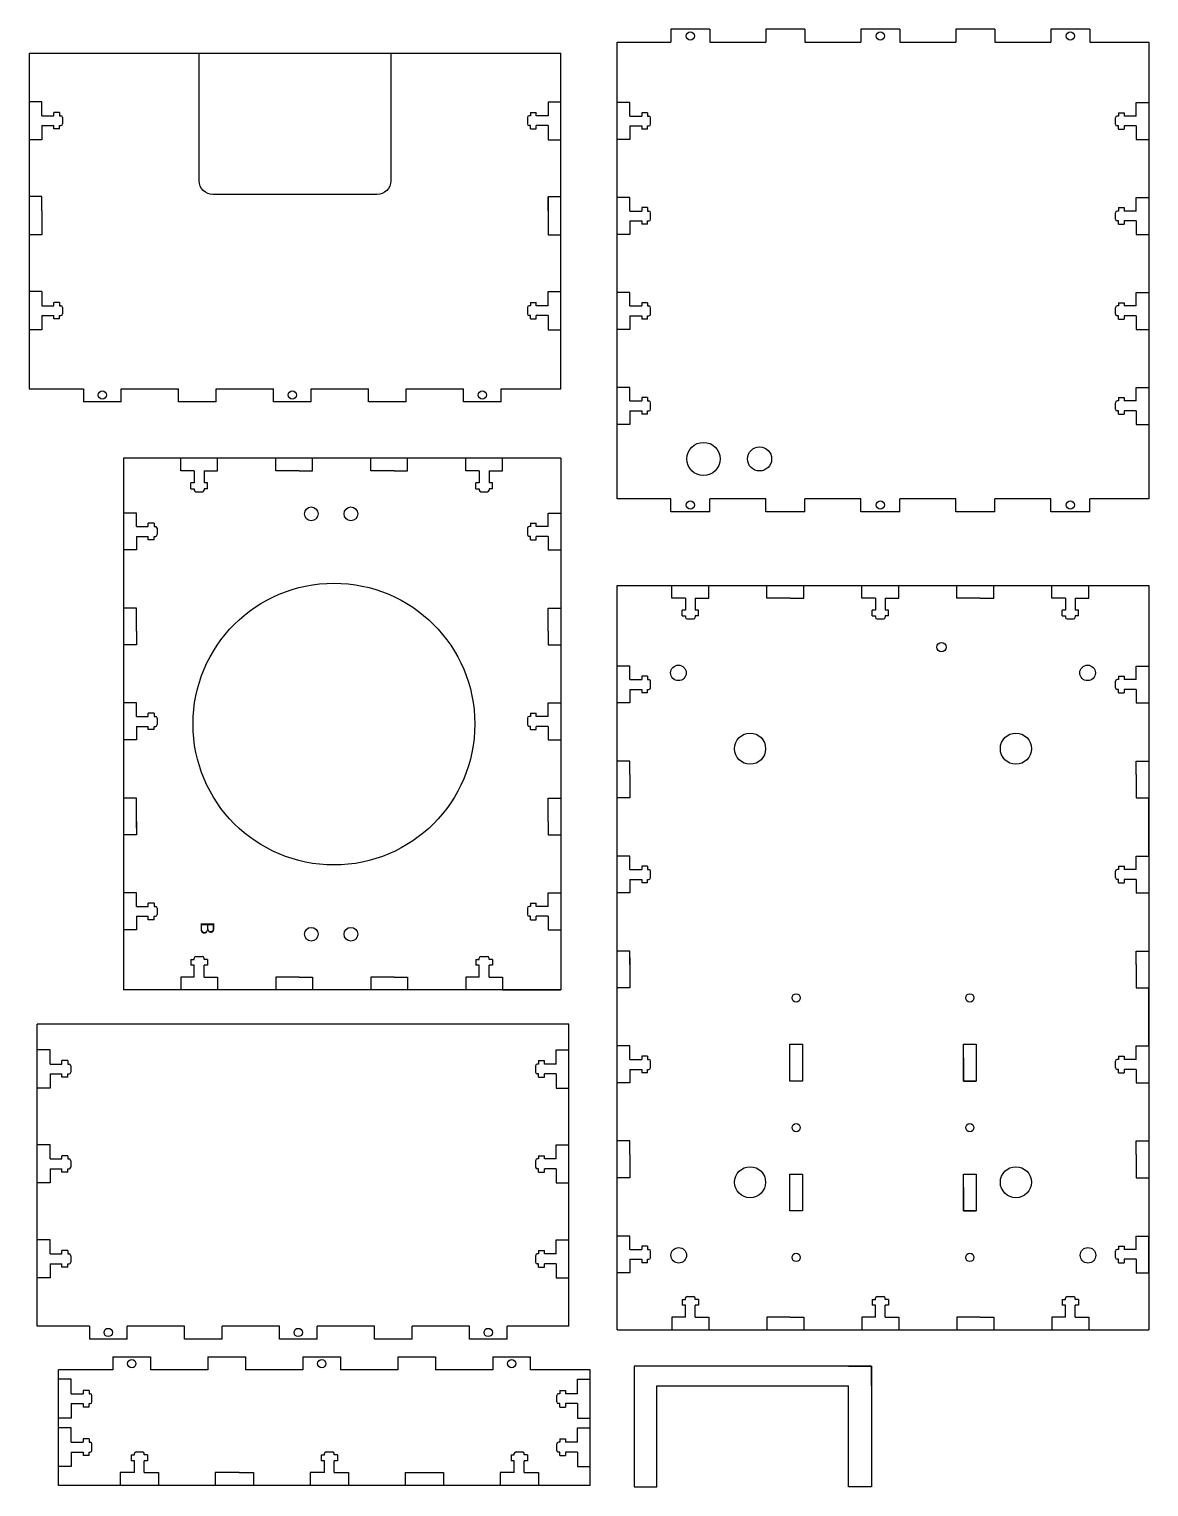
# Model space of a CAD drawing. Header units: inches. Extents: x 1.6 to 28, y 1 to 22.1.
# Drawn here: x 1.59 to 17.83, y 0.97 to 22.13 of the extents above; entities that cross this region are included whole.
import ezdxf

# ---------------------------------------------------------------- set-up
doc = ezdxf.new("R2010")
doc.units = ezdxf.units.IN
doc.header["$MEASUREMENT"] = 0
doc.styles.get("Standard").update_dxf_attribs({"font": 'arial.ttf'})

msp = doc.modelspace()

# ---------------------------------------------------------------- linework, layer by layer
for p, q in [((11.463, 22.127), (10.898, 22.127)), ((10.898, 22.127), (10.898, 21.937)), ((11.463, 22.127), (11.463, 21.937)), ((12.841, 22.127), (12.277, 22.127)), ((12.277, 22.127), (12.277, 21.937)), ((12.841, 22.127), (12.841, 21.937)), ((14.22, 22.127), (13.655, 22.127)), ((13.655, 22.127), (13.655, 21.937)), ((14.22, 22.127), (14.22, 21.937)), ((15.598, 22.127), (15.034, 22.127)), ((15.034, 22.127), (15.034, 21.937)), ((15.598, 22.127), (15.598, 21.937)), ((16.977, 22.127), (16.412, 22.127)), ((16.412, 22.127), (16.412, 21.937)), ((16.977, 22.127), (16.977, 21.937)), ((1.585, 21.778), (1.585, 16.908)), ((1.585, 21.778), (9.301, 21.778)), ((9.301, 16.908), (9.301, 21.778)), ((1.77, 21.074), (1.585, 21.074)), ((1.77, 20.869), (1.77, 21.074)), ((9.116, 21.074), (9.116, 20.869)), ((9.116, 21.074), (9.301, 21.074)), ((10.303, 21.062), (10.118, 21.062)), ((10.303, 20.866), (10.303, 21.062)), ((17.649, 20.866), (17.649, 21.062)), ((17.649, 21.062), (17.834, 21.062)), ((1.77, 20.869), (1.943, 20.869)), ((1.943, 20.869), (1.943, 20.918)), ((2.027, 20.918), (1.943, 20.918)), ((2.027, 20.918), (2.027, 20.869)), ((2.027, 20.869), (2.046, 20.869)), ((2.071, 20.844), (2.071, 20.751)), ((8.816, 20.844), (8.816, 20.751)), ((8.859, 20.869), (8.841, 20.869)), ((8.859, 20.918), (8.859, 20.869)), ((8.859, 20.918), (8.944, 20.918)), ((8.944, 20.869), (8.944, 20.918)), ((9.116, 20.869), (8.944, 20.869)), ((10.303, 20.866), (10.476, 20.866)), ((10.476, 20.914), (10.476, 20.866)), ((10.56, 20.914), (10.476, 20.914)), ((10.56, 20.914), (10.56, 20.866)), ((10.56, 20.866), (10.579, 20.866)), ((10.604, 20.748), (10.604, 20.841)), ((17.348, 20.748), (17.348, 20.841)), ((17.392, 20.866), (17.373, 20.866)), ((17.392, 20.914), (17.477, 20.914)), ((17.392, 20.914), (17.392, 20.866)), ((17.477, 20.914), (17.477, 20.866)), ((17.649, 20.866), (17.477, 20.866)), ((1.77, 20.522), (1.585, 20.522)), ((1.77, 20.726), (1.943, 20.726)), ((1.77, 20.726), (1.77, 20.522)), ((1.943, 20.678), (1.943, 20.726)), ((2.027, 20.678), (1.943, 20.678)), ((2.027, 20.726), (2.046, 20.726)), ((2.027, 20.678), (2.027, 20.726)), ((8.859, 20.726), (8.841, 20.726)), ((8.859, 20.678), (8.859, 20.726)), ((8.859, 20.678), (8.944, 20.678)), ((9.116, 20.726), (8.944, 20.726)), ((8.944, 20.678), (8.944, 20.726)), ((9.116, 20.726), (9.116, 20.522)), ((9.116, 20.522), (9.301, 20.522)), ((10.303, 20.527), (10.118, 20.527)), ((10.303, 20.723), (10.476, 20.723)), ((10.303, 20.723), (10.303, 20.527)), ((10.476, 20.723), (10.476, 20.674)), ((10.56, 20.674), (10.476, 20.674)), ((10.56, 20.723), (10.579, 20.723)), ((10.56, 20.674), (10.56, 20.723)), ((17.392, 20.723), (17.373, 20.723)), ((17.392, 20.674), (17.392, 20.723)), ((17.392, 20.674), (17.477, 20.674)), ((17.649, 20.723), (17.477, 20.723)), ((17.477, 20.723), (17.477, 20.674)), ((17.649, 20.723), (17.649, 20.527)), ((17.649, 20.527), (17.834, 20.527)), ((1.77, 19.696), (1.585, 19.696)), ((1.77, 19.491), (1.77, 19.696)), ((9.116, 19.696), (9.116, 19.143)), ((9.116, 19.696), (9.301, 19.696)), ((9.116, 19.491), (9.116, 19.687)), ((10.303, 19.683), (10.118, 19.683)), ((10.303, 19.487), (10.303, 19.683)), ((17.649, 19.487), (17.649, 19.683)), ((17.649, 19.683), (17.834, 19.683)), ((1.77, 19.491), (1.77, 19.143)), ((10.303, 19.487), (10.476, 19.487)), ((10.476, 19.536), (10.476, 19.487)), ((10.56, 19.536), (10.476, 19.536)), ((10.56, 19.536), (10.56, 19.487)), ((10.56, 19.487), (10.579, 19.487)), ((17.392, 19.487), (17.373, 19.487)), ((17.392, 19.536), (17.477, 19.536)), ((17.392, 19.536), (17.392, 19.487)), ((17.477, 19.536), (17.477, 19.487)), ((17.649, 19.487), (17.477, 19.487)), ((10.303, 19.344), (10.476, 19.344)), ((10.303, 19.344), (10.303, 19.148)), ((10.476, 19.344), (10.476, 19.296)), ((10.56, 19.296), (10.476, 19.296)), ((10.56, 19.344), (10.579, 19.344)), ((10.56, 19.296), (10.56, 19.344)), ((10.604, 19.369), (10.604, 19.462)), ((17.348, 19.369), (17.348, 19.462)), ((17.392, 19.344), (17.373, 19.344)), ((17.392, 19.296), (17.392, 19.344)), ((17.392, 19.296), (17.477, 19.296)), ((17.649, 19.344), (17.477, 19.344)), ((17.477, 19.344), (17.477, 19.296)), ((17.649, 19.344), (17.649, 19.148)), ((1.77, 19.143), (1.585, 19.143)), ((9.116, 19.143), (9.301, 19.143)), ((10.303, 19.148), (10.118, 19.148)), ((17.649, 19.148), (17.834, 19.148)), ((1.77, 18.317), (1.585, 18.317)), ((1.77, 18.317), (1.77, 18.112)), ((9.116, 18.112), (9.116, 18.317)), ((9.116, 18.317), (9.301, 18.317)), ((10.303, 18.305), (10.118, 18.305)), ((10.303, 18.109), (10.303, 18.305)), ((17.649, 18.109), (17.649, 18.305)), ((17.649, 18.305), (17.834, 18.305)), ((1.77, 18.112), (1.943, 18.112)), ((1.943, 18.112), (1.943, 18.161)), ((2.027, 18.161), (1.943, 18.161)), ((2.027, 18.161), (2.027, 18.112)), ((2.027, 18.112), (2.046, 18.112)), ((2.071, 18.087), (2.071, 17.994)), ((8.816, 18.087), (8.816, 17.994)), ((8.859, 18.112), (8.841, 18.112)), ((8.859, 18.161), (8.859, 18.112)), ((8.859, 18.161), (8.944, 18.161)), ((8.944, 18.112), (8.944, 18.161)), ((9.116, 18.112), (8.944, 18.112)), ((10.303, 18.109), (10.476, 18.109)), ((10.476, 18.157), (10.476, 18.109)), ((10.56, 18.157), (10.476, 18.157)), ((10.56, 18.157), (10.56, 18.109)), ((10.56, 18.109), (10.579, 18.109)), ((10.604, 17.991), (10.604, 18.084)), ((17.348, 17.991), (17.348, 18.084)), ((17.392, 18.109), (17.373, 18.109)), ((17.392, 18.157), (17.477, 18.157)), ((17.392, 18.157), (17.392, 18.109)), ((17.477, 18.157), (17.477, 18.109)), ((17.649, 18.109), (17.477, 18.109)), ((1.77, 17.969), (1.943, 17.969)), ((1.77, 17.969), (1.77, 17.765)), ((1.943, 17.921), (1.943, 17.969)), ((2.027, 17.921), (1.943, 17.921)), ((2.027, 17.969), (2.046, 17.969)), ((2.027, 17.921), (2.027, 17.969)), ((8.859, 17.969), (8.841, 17.969)), ((8.859, 17.921), (8.859, 17.969)), ((8.859, 17.921), (8.944, 17.921)), ((9.116, 17.969), (8.944, 17.969)), ((8.944, 17.921), (8.944, 17.969)), ((9.116, 17.969), (9.116, 17.765)), ((10.303, 17.966), (10.476, 17.966)), ((10.303, 17.966), (10.303, 17.77)), ((10.476, 17.966), (10.476, 17.917)), ((10.56, 17.917), (10.476, 17.917)), ((10.56, 17.966), (10.579, 17.966)), ((10.56, 17.917), (10.56, 17.966)), ((17.392, 17.966), (17.373, 17.966)), ((17.392, 17.917), (17.392, 17.966)), ((17.392, 17.917), (17.477, 17.917)), ((17.649, 17.966), (17.477, 17.966)), ((17.477, 17.966), (17.477, 17.917)), ((17.649, 17.966), (17.649, 17.77)), ((1.77, 17.765), (1.585, 17.765)), ((1.585, 17.569), (1.585, 16.908)), ((9.116, 17.765), (9.301, 17.765)), ((10.303, 17.77), (10.118, 17.77)), ((17.649, 17.77), (17.834, 17.77)), ((10.303, 16.926), (10.118, 16.926)), ((10.303, 16.73), (10.303, 16.926)), ((17.649, 16.73), (17.649, 16.926)), ((17.649, 16.926), (17.834, 16.926)), ((1.585, 16.908), (2.374, 16.908)), ((2.374, 16.908), (2.374, 16.718)), ((2.921, 16.718), (2.374, 16.718)), ((2.921, 16.718), (2.374, 16.718)), ((2.921, 16.718), (2.921, 16.908)), ((3.753, 16.718), (3.753, 16.908)), ((4.299, 16.718), (3.753, 16.718)), ((4.299, 16.718), (4.299, 16.908)), ((5.131, 16.718), (5.131, 16.908)), ((5.678, 16.718), (5.131, 16.718)), ((5.678, 16.718), (5.678, 16.908)), ((6.51, 16.718), (6.51, 16.908)), ((7.057, 16.718), (6.51, 16.718)), ((7.057, 16.718), (7.057, 16.908)), ((7.889, 16.718), (7.889, 16.908)), ((8.435, 16.718), (7.889, 16.718)), ((8.435, 16.908), (9.301, 16.908)), ((8.435, 16.718), (8.435, 16.908)), ((10.303, 16.73), (10.476, 16.73)), ((10.476, 16.779), (10.476, 16.73)), ((10.56, 16.779), (10.476, 16.779)), ((10.56, 16.779), (10.56, 16.73)), ((10.56, 16.73), (10.579, 16.73)), ((17.392, 16.73), (17.373, 16.73)), ((17.392, 16.779), (17.477, 16.779)), ((17.392, 16.779), (17.392, 16.73)), ((17.477, 16.779), (17.477, 16.73)), ((17.649, 16.73), (17.477, 16.73)), ((10.303, 16.587), (10.476, 16.587)), ((10.303, 16.587), (10.303, 16.391)), ((10.476, 16.587), (10.476, 16.539)), ((10.56, 16.539), (10.476, 16.539)), ((10.56, 16.587), (10.579, 16.587)), ((10.56, 16.539), (10.56, 16.587)), ((10.604, 16.612), (10.604, 16.705)), ((17.348, 16.612), (17.348, 16.705)), ((17.392, 16.587), (17.373, 16.587)), ((17.392, 16.539), (17.392, 16.587)), ((17.392, 16.539), (17.477, 16.539)), ((17.649, 16.587), (17.477, 16.587)), ((17.477, 16.587), (17.477, 16.539)), ((17.649, 16.587), (17.649, 16.391)), ((10.303, 16.391), (10.118, 16.391)), ((17.649, 16.391), (17.834, 16.391)), ((2.956, 15.899), (2.956, 14.354)), ((9.301, 15.899), (2.956, 15.899)), ((3.786, 15.714), (3.786, 15.899)), ((4.32, 15.714), (4.32, 15.899)), ((5.164, 15.714), (5.164, 15.899)), ((5.699, 15.714), (5.699, 15.899)), ((6.543, 15.714), (6.543, 15.899)), ((7.077, 15.714), (7.077, 15.899)), ((7.921, 15.714), (7.921, 15.899)), ((8.456, 15.714), (8.456, 15.899)), ((9.301, 15.899), (9.301, 8.183)), ((3.981, 15.714), (3.786, 15.714)), ((3.981, 15.714), (3.981, 15.541)), ((4.124, 15.714), (4.124, 15.541)), ((4.124, 15.714), (4.32, 15.714)), ((5.503, 15.714), (5.164, 15.714)), ((5.503, 15.714), (5.699, 15.714)), ((6.881, 15.714), (6.543, 15.714)), ((6.881, 15.714), (7.077, 15.714)), ((8.117, 15.714), (7.921, 15.714)), ((8.117, 15.714), (8.117, 15.541)), ((8.26, 15.714), (8.26, 15.541)), ((8.26, 15.714), (8.456, 15.714)), ((3.981, 15.541), (3.933, 15.541)), ((3.933, 15.457), (3.933, 15.541)), ((3.933, 15.457), (3.981, 15.457)), ((3.981, 15.457), (3.981, 15.438)), ((4.173, 15.541), (4.124, 15.541)), ((4.124, 15.457), (4.124, 15.438)), ((4.173, 15.457), (4.124, 15.457)), ((4.173, 15.457), (4.173, 15.541)), ((8.117, 15.541), (8.068, 15.541)), ((8.068, 15.457), (8.068, 15.541)), ((8.068, 15.457), (8.117, 15.457)), ((8.117, 15.457), (8.117, 15.438)), ((8.308, 15.541), (8.26, 15.541)), ((8.26, 15.457), (8.26, 15.438)), ((8.308, 15.457), (8.26, 15.457)), ((8.308, 15.457), (8.308, 15.541)), ((4.006, 15.413), (4.099, 15.413)), ((8.142, 15.413), (8.235, 15.413)), ((10.898, 15.121), (10.898, 15.312)), ((11.463, 15.121), (11.463, 15.312)), ((12.277, 15.121), (12.277, 15.312)), ((12.841, 15.121), (12.841, 15.312)), ((13.655, 15.121), (13.655, 15.312)), ((14.22, 15.121), (14.22, 15.312)), ((15.034, 15.121), (15.034, 15.312)), ((15.598, 15.121), (15.598, 15.312)), ((16.412, 15.121), (16.412, 15.312)), ((16.977, 15.121), (16.977, 15.312)), ((3.141, 15.104), (2.956, 15.104)), ((3.141, 15.104), (2.956, 15.104)), ((3.141, 14.908), (3.141, 15.104)), ((9.116, 14.908), (9.116, 15.104)), ((9.116, 15.104), (9.301, 15.104)), ((9.116, 15.104), (9.301, 15.104)), ((11.463, 15.121), (10.898, 15.121)), ((12.841, 15.121), (12.277, 15.121)), ((14.22, 15.121), (13.655, 15.121)), ((15.598, 15.121), (15.034, 15.121)), ((16.977, 15.121), (16.412, 15.121)), ((3.141, 14.908), (3.314, 14.908)), ((3.314, 14.908), (3.314, 14.957)), ((3.398, 14.957), (3.314, 14.957)), ((3.398, 14.957), (3.398, 14.908)), ((3.398, 14.908), (3.417, 14.908)), ((3.442, 14.883), (3.442, 14.79)), ((8.816, 14.883), (8.816, 14.79)), ((8.859, 14.908), (8.841, 14.908)), ((8.859, 14.957), (8.859, 14.908)), ((8.859, 14.957), (8.944, 14.957)), ((8.944, 14.908), (8.944, 14.957)), ((9.116, 14.908), (8.944, 14.908)), ((3.141, 14.765), (3.314, 14.765)), ((3.141, 14.765), (3.141, 14.569)), ((3.314, 14.717), (3.314, 14.765)), ((3.398, 14.717), (3.314, 14.717)), ((3.398, 14.765), (3.417, 14.765)), ((3.398, 14.717), (3.398, 14.765)), ((8.859, 14.765), (8.841, 14.765)), ((8.859, 14.717), (8.859, 14.765)), ((8.859, 14.717), (8.944, 14.717)), ((9.116, 14.765), (8.944, 14.765)), ((8.944, 14.717), (8.944, 14.765)), ((9.116, 14.765), (9.116, 14.569)), ((3.141, 14.569), (2.956, 14.569)), ((3.141, 14.569), (2.956, 14.569)), ((9.116, 14.569), (9.301, 14.569)), ((9.116, 14.569), (9.301, 14.569)), ((2.956, 14.354), (2.956, 13.675)), ((10.118, 3.248), (10.118, 14.053)), ((10.118, 14.053), (17.834, 14.053)), ((10.913, 13.868), (10.913, 14.053)), ((11.448, 13.868), (11.448, 14.053)), ((12.292, 13.868), (12.292, 14.053)), ((12.826, 13.868), (12.826, 14.053)), ((13.67, 13.868), (13.67, 14.053)), ((13.67, 14.053), (14.205, 14.053)), ((14.205, 13.868), (14.205, 14.053)), ((15.049, 13.868), (15.049, 14.053)), ((15.583, 13.868), (15.583, 14.053)), ((16.427, 13.868), (16.427, 14.053)), ((16.962, 13.868), (16.962, 14.053)), ((17.834, 14.053), (17.834, 3.248)), ((11.109, 13.868), (10.913, 13.868)), ((11.109, 13.868), (11.109, 13.695)), ((11.252, 13.868), (11.252, 13.695)), ((11.252, 13.868), (11.448, 13.868)), ((12.63, 13.868), (12.292, 13.868)), ((12.63, 13.868), (12.826, 13.868)), ((13.866, 13.868), (13.67, 13.868)), ((13.866, 13.868), (13.866, 13.695)), ((14.009, 13.868), (14.009, 13.695)), ((14.009, 13.868), (14.205, 13.868)), ((15.388, 13.868), (15.049, 13.868)), ((15.388, 13.868), (15.583, 13.868)), ((16.623, 13.868), (16.427, 13.868)), ((16.623, 13.868), (16.623, 13.695)), ((16.766, 13.868), (16.766, 13.695)), ((16.766, 13.868), (16.962, 13.868)), ((3.141, 13.725), (2.956, 13.725)), ((2.956, 13.675), (2.956, 8.183)), ((3.141, 13.387), (3.141, 13.725)), ((9.116, 13.387), (9.116, 13.725)), ((9.116, 13.725), (9.301, 13.725)), ((11.109, 13.695), (11.06, 13.695)), ((11.06, 13.61), (11.06, 13.695)), ((11.06, 13.61), (11.109, 13.61)), ((11.109, 13.61), (11.109, 13.592)), ((11.134, 13.567), (11.227, 13.567)), ((11.3, 13.695), (11.252, 13.695)), ((11.252, 13.61), (11.252, 13.592)), ((11.3, 13.61), (11.252, 13.61)), ((11.3, 13.61), (11.3, 13.695)), ((13.866, 13.695), (13.817, 13.695)), ((13.817, 13.61), (13.817, 13.695)), ((13.817, 13.61), (13.866, 13.61)), ((13.866, 13.61), (13.866, 13.592)), ((13.891, 13.567), (13.984, 13.567)), ((14.057, 13.695), (14.009, 13.695)), ((14.009, 13.61), (14.009, 13.592)), ((14.057, 13.61), (14.009, 13.61)), ((14.057, 13.61), (14.057, 13.695)), ((16.623, 13.695), (16.575, 13.695)), ((16.575, 13.61), (16.575, 13.695)), ((16.575, 13.61), (16.623, 13.61)), ((16.623, 13.61), (16.623, 13.592)), ((16.648, 13.567), (16.741, 13.567)), ((16.815, 13.695), (16.766, 13.695)), ((16.766, 13.61), (16.766, 13.592)), ((16.815, 13.61), (16.766, 13.61)), ((16.815, 13.61), (16.815, 13.695)), ((3.141, 13.387), (3.141, 13.191)), ((9.116, 13.387), (9.116, 13.191)), ((3.141, 13.191), (2.956, 13.191)), ((9.116, 13.191), (9.301, 13.191)), ((10.303, 12.883), (10.118, 12.883)), ((10.303, 12.687), (10.303, 12.883)), ((10.476, 12.735), (10.476, 12.687)), ((10.56, 12.735), (10.476, 12.735)), ((10.56, 12.735), (10.56, 12.687)), ((17.392, 12.735), (17.477, 12.735)), ((17.392, 12.735), (17.392, 12.687)), ((17.477, 12.735), (17.477, 12.687)), ((17.649, 12.687), (17.649, 12.883)), ((17.649, 12.883), (17.834, 12.883)), ((10.303, 12.687), (10.476, 12.687)), ((10.303, 12.544), (10.476, 12.544)), ((10.303, 12.544), (10.303, 12.348)), ((10.476, 12.544), (10.476, 12.495)), ((10.56, 12.495), (10.476, 12.495)), ((10.56, 12.687), (10.579, 12.687)), ((10.56, 12.544), (10.579, 12.544)), ((10.56, 12.495), (10.56, 12.544)), ((10.604, 12.569), (10.604, 12.662)), ((17.348, 12.569), (17.348, 12.662)), ((17.392, 12.687), (17.373, 12.687)), ((17.392, 12.544), (17.373, 12.544)), ((17.392, 12.495), (17.392, 12.544)), ((17.392, 12.495), (17.477, 12.495)), ((17.649, 12.687), (17.477, 12.687)), ((17.649, 12.544), (17.477, 12.544)), ((17.477, 12.544), (17.477, 12.495)), ((17.649, 12.544), (17.649, 12.348)), ((3.141, 12.347), (2.956, 12.347)), ((3.141, 12.151), (3.141, 12.347)), ((9.116, 12.151), (9.116, 12.347)), ((9.116, 12.347), (9.301, 12.347)), ((10.303, 12.348), (10.118, 12.348)), ((17.649, 12.348), (17.834, 12.348)), ((3.141, 12.151), (3.314, 12.151)), ((3.314, 12.151), (3.314, 12.2)), ((3.398, 12.2), (3.314, 12.2)), ((3.398, 12.2), (3.398, 12.151)), ((3.398, 12.151), (3.417, 12.151)), ((3.442, 12.126), (3.442, 12.033)), ((8.816, 12.126), (8.816, 12.033)), ((8.859, 12.151), (8.841, 12.151)), ((8.859, 12.2), (8.859, 12.151)), ((8.859, 12.2), (8.944, 12.2)), ((8.944, 12.151), (8.944, 12.2)), ((9.116, 12.151), (8.944, 12.151)), ((3.141, 12.008), (3.314, 12.008)), ((3.141, 12.008), (3.141, 11.812)), ((3.314, 11.96), (3.314, 12.008)), ((3.398, 11.96), (3.314, 11.96)), ((3.398, 12.008), (3.417, 12.008)), ((3.398, 11.96), (3.398, 12.008)), ((8.859, 12.008), (8.841, 12.008)), ((8.859, 11.96), (8.859, 12.008)), ((8.859, 11.96), (8.944, 11.96)), ((9.116, 12.008), (8.944, 12.008)), ((8.944, 11.96), (8.944, 12.008)), ((9.116, 12.008), (9.116, 11.812)), ((3.141, 11.812), (2.956, 11.812)), ((9.116, 11.812), (9.301, 11.812)), ((10.303, 11.504), (10.118, 11.504)), ((10.303, 11.308), (10.303, 11.504)), ((17.649, 11.308), (17.649, 11.504)), ((17.649, 11.504), (17.834, 11.504)), ((10.303, 11.308), (10.303, 10.97)), ((17.649, 11.308), (17.649, 10.97)), ((3.141, 10.968), (2.956, 10.968)), ((3.141, 10.532), (3.141, 10.968)), ((9.116, 10.629), (9.116, 10.968)), ((9.116, 10.968), (9.301, 10.968)), ((10.303, 10.97), (10.118, 10.97)), ((17.649, 10.97), (17.834, 10.97)), ((17.834, 10.126), (17.834, 10.97)), ((3.141, 10.629), (3.141, 10.434)), ((9.116, 10.629), (9.116, 10.434)), ((3.141, 10.434), (2.956, 10.434)), ((9.116, 10.434), (9.301, 10.434)), ((10.303, 10.126), (10.118, 10.126)), ((10.303, 9.93), (10.303, 10.126)), ((10.476, 9.978), (10.476, 9.93)), ((10.56, 9.978), (10.476, 9.978)), ((10.56, 9.978), (10.56, 9.93)), ((17.392, 9.978), (17.477, 9.978)), ((17.392, 9.978), (17.392, 9.93)), ((17.477, 9.978), (17.477, 9.93)), ((17.649, 9.93), (17.649, 10.126)), ((17.649, 10.126), (17.834, 10.126)), ((10.303, 9.93), (10.476, 9.93)), ((10.303, 9.787), (10.476, 9.787)), ((10.303, 9.787), (10.303, 9.591)), ((10.476, 9.787), (10.476, 9.738)), ((10.56, 9.738), (10.476, 9.738)), ((10.56, 9.93), (10.579, 9.93)), ((10.56, 9.787), (10.579, 9.787)), ((10.56, 9.738), (10.56, 9.787)), ((10.604, 9.812), (10.604, 9.905)), ((17.348, 9.812), (17.348, 9.905)), ((17.392, 9.93), (17.373, 9.93)), ((17.392, 9.787), (17.373, 9.787)), ((17.392, 9.738), (17.392, 9.787)), ((17.392, 9.738), (17.477, 9.738)), ((17.649, 9.93), (17.477, 9.93)), ((17.649, 9.787), (17.477, 9.787)), ((17.477, 9.787), (17.477, 9.738)), ((17.649, 9.787), (17.649, 9.591)), ((3.141, 9.59), (2.956, 9.59)), ((3.141, 9.394), (3.141, 9.59)), ((9.116, 9.394), (9.116, 9.59)), ((9.116, 9.59), (9.301, 9.59)), ((10.303, 9.591), (10.118, 9.591)), ((17.649, 9.591), (17.834, 9.591)), ((3.141, 9.394), (3.314, 9.394)), ((3.314, 9.394), (3.314, 9.442)), ((3.398, 9.442), (3.314, 9.442)), ((3.398, 9.442), (3.398, 9.394)), ((3.398, 9.394), (3.417, 9.394)), ((3.442, 9.369), (3.442, 9.276)), ((8.816, 9.369), (8.816, 9.276)), ((8.859, 9.394), (8.841, 9.394)), ((8.859, 9.442), (8.859, 9.394)), ((8.859, 9.442), (8.944, 9.442)), ((8.944, 9.394), (8.944, 9.442)), ((9.116, 9.394), (8.944, 9.394)), ((3.141, 9.251), (3.314, 9.251)), ((3.141, 9.251), (3.141, 9.055)), ((3.314, 9.202), (3.314, 9.251)), ((3.398, 9.202), (3.314, 9.202)), ((3.398, 9.251), (3.417, 9.251)), ((3.398, 9.202), (3.398, 9.251)), ((8.859, 9.251), (8.841, 9.251)), ((8.859, 9.202), (8.859, 9.251)), ((8.859, 9.202), (8.944, 9.202)), ((9.116, 9.251), (8.944, 9.251)), ((8.944, 9.202), (8.944, 9.251)), ((9.116, 9.251), (9.116, 9.055)), ((3.141, 9.055), (2.956, 9.055)), ((9.116, 9.055), (9.301, 9.055)), ((10.303, 8.747), (10.118, 8.747)), ((10.303, 8.551), (10.303, 8.747)), ((17.649, 8.551), (17.649, 8.747)), ((17.649, 8.747), (17.834, 8.747)), ((3.933, 8.625), (3.981, 8.625)), ((3.933, 8.625), (3.933, 8.54)), ((3.981, 8.54), (3.933, 8.54)), ((3.981, 8.625), (3.981, 8.644)), ((3.981, 8.368), (3.981, 8.54)), ((4.006, 8.669), (4.099, 8.669)), ((4.124, 8.625), (4.124, 8.644)), ((4.173, 8.625), (4.124, 8.625)), ((4.124, 8.368), (4.124, 8.54)), ((4.173, 8.54), (4.124, 8.54)), ((4.173, 8.625), (4.173, 8.54)), ((8.068, 8.625), (8.117, 8.625)), ((8.068, 8.625), (8.068, 8.54)), ((8.117, 8.54), (8.068, 8.54)), ((8.117, 8.625), (8.117, 8.644)), ((8.117, 8.368), (8.117, 8.54)), ((8.142, 8.669), (8.235, 8.669)), ((8.26, 8.625), (8.26, 8.644)), ((8.308, 8.625), (8.26, 8.625)), ((8.26, 8.368), (8.26, 8.54)), ((8.308, 8.54), (8.26, 8.54)), ((8.308, 8.625), (8.308, 8.54)), ((10.303, 8.649), (10.303, 8.212)), ((17.649, 8.551), (17.649, 8.212)), ((3.981, 8.368), (3.786, 8.368)), ((3.786, 8.368), (3.786, 8.183)), ((4.124, 8.368), (4.32, 8.368)), ((4.32, 8.368), (4.32, 8.183)), ((5.503, 8.368), (5.164, 8.368)), ((5.164, 8.368), (5.164, 8.183)), ((5.503, 8.368), (5.699, 8.368)), ((5.699, 8.368), (5.699, 8.183)), ((6.881, 8.368), (6.543, 8.368)), ((6.543, 8.368), (6.543, 8.183)), ((6.881, 8.368), (7.077, 8.368)), ((7.077, 8.368), (7.077, 8.183)), ((8.117, 8.368), (7.921, 8.368)), ((7.921, 8.368), (7.921, 8.183)), ((8.26, 8.368), (8.456, 8.368)), ((8.456, 8.368), (8.456, 8.183)), ((9.301, 8.183), (2.956, 8.183)), ((8.456, 8.183), (9.301, 8.183)), ((10.303, 8.212), (10.118, 8.212)), ((17.649, 8.212), (17.834, 8.212)), ((17.834, 7.369), (17.834, 8.212)), ((1.703, 3.302), (1.703, 7.687)), ((9.419, 7.687), (1.703, 7.687)), ((9.419, 3.302), (9.419, 7.687)), ((1.888, 7.312), (1.703, 7.312)), ((1.888, 7.107), (1.888, 7.312)), ((9.234, 7.107), (9.234, 7.312)), ((9.234, 7.312), (9.419, 7.312)), ((10.303, 7.369), (10.118, 7.369)), ((10.303, 7.173), (10.303, 7.369)), ((10.476, 7.221), (10.476, 7.173)), ((10.56, 7.221), (10.476, 7.221)), ((10.56, 7.221), (10.56, 7.173)), ((15.144, 7.197), (15.144, 7.393)), ((15.144, 7.393), (15.329, 7.393)), ((15.144, 7.197), (15.144, 6.858)), ((15.329, 7.393), (15.329, 6.858)), ((17.392, 7.221), (17.477, 7.221)), ((17.392, 7.221), (17.392, 7.173)), ((17.477, 7.221), (17.477, 7.173)), ((17.649, 7.173), (17.649, 7.369)), ((17.649, 7.369), (17.834, 7.369)), ((1.888, 7.107), (2.061, 7.107)), ((2.061, 7.107), (2.061, 7.156)), ((2.145, 7.156), (2.061, 7.156)), ((2.145, 7.156), (2.145, 7.107)), ((2.145, 7.107), (2.164, 7.107)), ((2.189, 7.082), (2.189, 6.989)), ((8.934, 7.082), (8.934, 6.989)), ((8.977, 7.107), (8.959, 7.107)), ((8.977, 7.156), (8.977, 7.107)), ((8.977, 7.156), (9.062, 7.156)), ((9.062, 7.107), (9.062, 7.156)), ((9.234, 7.107), (9.062, 7.107)), ((10.303, 7.173), (10.476, 7.173)), ((10.303, 7.03), (10.476, 7.03)), ((10.303, 7.03), (10.303, 6.834)), ((10.476, 7.03), (10.476, 6.981)), ((10.56, 7.173), (10.579, 7.173)), ((10.56, 7.03), (10.579, 7.03)), ((10.56, 6.981), (10.56, 7.03)), ((10.604, 7.055), (10.604, 7.148)), ((17.348, 7.055), (17.348, 7.148)), ((17.392, 7.173), (17.373, 7.173)), ((17.392, 7.03), (17.373, 7.03)), ((17.392, 6.981), (17.392, 7.03)), ((17.649, 7.173), (17.477, 7.173)), ((17.649, 7.03), (17.477, 7.03)), ((17.477, 7.03), (17.477, 6.981)), ((17.649, 7.03), (17.649, 6.834)), ((1.888, 6.964), (2.061, 6.964)), ((1.888, 6.964), (1.888, 6.759)), ((2.061, 6.916), (2.061, 6.964)), ((2.145, 6.916), (2.061, 6.916)), ((2.145, 6.964), (2.164, 6.964)), ((2.145, 6.916), (2.145, 6.964)), ((8.977, 6.964), (8.959, 6.964)), ((8.977, 6.916), (8.977, 6.964)), ((8.977, 6.916), (9.062, 6.916)), ((9.234, 6.964), (9.062, 6.964)), ((9.062, 6.916), (9.062, 6.964)), ((9.234, 6.964), (9.234, 6.759)), ((10.303, 6.834), (10.118, 6.834)), ((10.56, 6.981), (10.476, 6.981)), ((15.144, 6.858), (15.329, 6.858)), ((17.392, 6.981), (17.477, 6.981)), ((17.649, 6.834), (17.834, 6.834)), ((1.888, 6.759), (1.703, 6.759)), ((9.234, 6.759), (9.419, 6.759)), ((1.888, 5.933), (1.703, 5.933)), ((1.888, 5.729), (1.888, 5.933)), ((9.234, 5.729), (9.234, 5.933)), ((9.234, 5.933), (9.419, 5.933)), ((10.303, 5.99), (10.118, 5.99)), ((10.303, 5.794), (10.303, 5.99)), ((17.649, 5.794), (17.649, 5.99)), ((17.649, 5.99), (17.834, 5.99)), ((1.888, 5.729), (2.061, 5.729)), ((2.061, 5.729), (2.061, 5.777)), ((2.145, 5.777), (2.061, 5.777)), ((2.145, 5.777), (2.145, 5.729)), ((2.145, 5.729), (2.164, 5.729)), ((8.977, 5.729), (8.959, 5.729)), ((8.977, 5.777), (8.977, 5.729)), ((8.977, 5.777), (9.062, 5.777)), ((9.062, 5.729), (9.062, 5.777)), ((9.234, 5.729), (9.062, 5.729)), ((10.303, 5.794), (10.303, 5.455)), ((17.649, 5.794), (17.649, 5.455)), ((1.888, 5.586), (2.061, 5.586)), ((1.888, 5.586), (1.888, 5.381)), ((2.061, 5.537), (2.061, 5.586)), ((2.145, 5.537), (2.061, 5.537)), ((2.145, 5.586), (2.164, 5.586)), ((2.145, 5.537), (2.145, 5.586)), ((2.189, 5.704), (2.189, 5.611)), ((8.934, 5.704), (8.934, 5.611)), ((8.977, 5.586), (8.959, 5.586)), ((8.977, 5.537), (8.977, 5.586)), ((8.977, 5.537), (9.062, 5.537)), ((9.234, 5.586), (9.062, 5.586)), ((9.062, 5.537), (9.062, 5.586)), ((9.234, 5.586), (9.234, 5.381)), ((15.144, 5.313), (15.144, 5.509)), ((15.144, 5.509), (15.329, 5.509)), ((15.329, 5.509), (15.329, 4.975)), ((1.888, 5.381), (1.703, 5.381)), ((9.234, 5.381), (9.419, 5.381)), ((10.303, 5.455), (10.118, 5.455)), ((15.144, 5.313), (15.144, 4.975)), ((17.649, 5.455), (17.834, 5.455)), ((15.144, 4.975), (15.329, 4.975)), ((1.888, 4.555), (1.703, 4.555)), ((1.888, 4.35), (1.888, 4.555)), ((9.234, 4.35), (9.234, 4.555)), ((9.234, 4.555), (9.419, 4.555)), ((10.303, 4.611), (10.118, 4.611)), ((10.303, 4.416), (10.303, 4.611)), ((10.476, 4.464), (10.476, 4.416)), ((10.56, 4.464), (10.476, 4.464)), ((10.56, 4.464), (10.56, 4.416)), ((17.392, 4.464), (17.477, 4.464)), ((17.392, 4.464), (17.392, 4.416)), ((17.477, 4.464), (17.477, 4.416)), ((17.649, 4.416), (17.649, 4.611)), ((17.649, 4.611), (17.834, 4.611)), ((17.834, 4.077), (17.834, 4.611)), ((1.888, 4.35), (2.061, 4.35)), ((2.061, 4.35), (2.061, 4.399)), ((2.145, 4.399), (2.061, 4.399)), ((2.145, 4.399), (2.145, 4.35)), ((2.145, 4.35), (2.164, 4.35)), ((2.189, 4.325), (2.189, 4.232)), ((8.934, 4.325), (8.934, 4.232)), ((8.977, 4.35), (8.959, 4.35)), ((8.977, 4.399), (8.977, 4.35)), ((8.977, 4.399), (9.062, 4.399)), ((9.062, 4.35), (9.062, 4.399)), ((9.234, 4.35), (9.062, 4.35)), ((10.303, 4.416), (10.476, 4.416)), ((10.303, 4.273), (10.476, 4.273)), ((10.303, 4.273), (10.303, 4.077)), ((10.476, 4.273), (10.476, 4.224)), ((10.56, 4.416), (10.579, 4.416)), ((10.56, 4.273), (10.579, 4.273)), ((10.56, 4.224), (10.56, 4.273)), ((10.604, 4.298), (10.604, 4.391)), ((17.348, 4.298), (17.348, 4.391)), ((17.392, 4.416), (17.373, 4.416)), ((17.392, 4.273), (17.373, 4.273)), ((17.392, 4.224), (17.392, 4.273)), ((17.649, 4.416), (17.477, 4.416)), ((17.649, 4.273), (17.477, 4.273)), ((17.477, 4.273), (17.477, 4.224)), ((17.649, 4.273), (17.649, 4.077)), ((1.888, 4.207), (2.061, 4.207)), ((1.888, 4.207), (1.888, 4.002)), ((2.061, 4.159), (2.061, 4.207)), ((2.145, 4.159), (2.061, 4.159)), ((2.145, 4.207), (2.164, 4.207)), ((2.145, 4.159), (2.145, 4.207)), ((8.977, 4.207), (8.959, 4.207)), ((8.977, 4.159), (8.977, 4.207)), ((8.977, 4.159), (9.062, 4.159)), ((9.234, 4.207), (9.062, 4.207)), ((9.062, 4.159), (9.062, 4.207)), ((9.234, 4.207), (9.234, 4.002)), ((10.303, 4.077), (10.118, 4.077)), ((10.56, 4.224), (10.476, 4.224)), ((17.392, 4.224), (17.477, 4.224)), ((17.649, 4.077), (17.834, 4.077)), ((1.888, 4.002), (1.703, 4.002)), ((9.234, 4.002), (9.419, 4.002)), ((11.06, 3.69), (11.109, 3.69)), ((11.06, 3.69), (11.06, 3.605)), ((11.109, 3.605), (11.06, 3.605)), ((11.109, 3.69), (11.109, 3.708)), ((11.109, 3.433), (11.109, 3.605)), ((11.134, 3.733), (11.227, 3.733)), ((11.252, 3.69), (11.252, 3.708)), ((11.3, 3.69), (11.252, 3.69)), ((11.252, 3.433), (11.252, 3.605)), ((11.3, 3.605), (11.252, 3.605)), ((11.3, 3.69), (11.3, 3.605)), ((13.817, 3.69), (13.866, 3.69)), ((13.817, 3.69), (13.817, 3.605)), ((13.866, 3.605), (13.817, 3.605)), ((13.866, 3.69), (13.866, 3.708)), ((13.866, 3.433), (13.866, 3.605)), ((13.891, 3.733), (13.984, 3.733)), ((14.009, 3.69), (14.009, 3.708)), ((14.057, 3.69), (14.009, 3.69)), ((14.009, 3.433), (14.009, 3.605)), ((14.057, 3.605), (14.009, 3.605)), ((14.057, 3.69), (14.057, 3.605)), ((16.575, 3.69), (16.623, 3.69)), ((16.575, 3.69), (16.575, 3.605)), ((16.623, 3.605), (16.575, 3.605)), ((16.623, 3.69), (16.623, 3.708)), ((16.623, 3.433), (16.623, 3.605)), ((16.648, 3.733), (16.741, 3.733)), ((16.766, 3.69), (16.766, 3.708)), ((16.815, 3.69), (16.766, 3.69)), ((16.766, 3.433), (16.766, 3.605)), ((16.815, 3.605), (16.766, 3.605)), ((16.815, 3.69), (16.815, 3.605)), ((11.109, 3.433), (10.913, 3.433)), ((10.913, 3.433), (10.913, 3.248)), ((11.252, 3.433), (11.448, 3.433)), ((11.448, 3.433), (11.448, 3.248)), ((12.63, 3.433), (12.292, 3.433)), ((12.292, 3.433), (12.292, 3.248)), ((12.63, 3.433), (12.826, 3.433)), ((12.826, 3.433), (12.826, 3.248)), ((13.866, 3.433), (13.67, 3.433)), ((13.67, 3.433), (13.67, 3.248)), ((14.009, 3.433), (14.205, 3.433)), ((14.205, 3.433), (14.205, 3.248)), ((15.388, 3.433), (15.049, 3.433)), ((15.049, 3.433), (15.049, 3.248)), ((15.388, 3.433), (15.583, 3.433)), ((15.583, 3.433), (15.583, 3.248)), ((16.623, 3.433), (16.427, 3.433)), ((16.427, 3.433), (16.427, 3.248)), ((16.766, 3.433), (16.962, 3.433)), ((16.962, 3.433), (16.962, 3.248)), ((2.46, 3.302), (1.703, 3.302)), ((2.46, 3.302), (2.46, 3.112)), ((3.838, 3.302), (3.006, 3.302)), ((3.006, 3.112), (3.006, 3.302)), ((3.838, 3.112), (3.838, 3.302)), ((5.217, 3.302), (4.385, 3.302)), ((4.385, 3.112), (4.385, 3.302)), ((5.217, 3.112), (5.217, 3.302)), ((6.595, 3.302), (5.763, 3.302)), ((5.763, 3.112), (5.763, 3.302)), ((6.595, 3.112), (6.595, 3.302)), ((7.974, 3.302), (7.142, 3.302)), ((7.142, 3.112), (7.142, 3.302)), ((7.974, 3.112), (7.974, 3.302)), ((9.419, 3.302), (8.521, 3.302)), ((8.521, 3.112), (8.521, 3.302)), ((10.118, 3.248), (17.834, 3.248)), ((3.006, 3.112), (2.46, 3.112)), ((4.385, 3.112), (3.838, 3.112)), ((5.763, 3.112), (5.217, 3.112)), ((7.142, 3.112), (6.595, 3.112)), ((8.521, 3.112), (7.974, 3.112)), ((2.802, 2.858), (3.346, 2.858)), ((2.802, 2.858), (2.802, 2.667)), ((3.346, 2.858), (3.346, 2.667)), ((4.18, 2.858), (4.725, 2.858)), ((4.18, 2.858), (4.18, 2.667)), ((4.725, 2.858), (4.725, 2.667)), ((5.559, 2.858), (6.103, 2.858)), ((5.559, 2.858), (5.559, 2.667)), ((6.103, 2.858), (6.103, 2.667)), ((6.937, 2.858), (7.482, 2.858)), ((6.937, 2.858), (6.937, 2.667)), ((7.482, 2.858), (7.482, 2.667)), ((8.316, 2.858), (8.861, 2.858)), ((8.316, 2.858), (8.316, 2.667)), ((8.861, 2.667), (8.861, 2.858)), ((2.802, 2.667), (2.012, 2.667)), ((2.012, 0.992), (2.012, 2.667)), ((2.012, 0.992), (2.012, 2.667)), ((9.728, 2.667), (8.861, 2.667)), ((9.728, 0.992), (9.728, 2.667)), ((9.728, 0.992), (9.728, 2.667)), ((2.197, 2.531), (2.012, 2.531)), ((2.197, 2.321), (2.197, 2.531)), ((2.369, 2.369), (2.369, 2.321)), ((2.454, 2.369), (2.369, 2.369)), ((2.454, 2.369), (2.454, 2.321)), ((9.286, 2.369), (9.37, 2.369)), ((9.286, 2.369), (9.286, 2.321)), ((9.37, 2.369), (9.37, 2.321)), ((9.543, 2.321), (9.543, 2.531)), ((9.543, 2.531), (9.728, 2.531)), ((2.197, 2.321), (2.369, 2.321)), ((2.197, 2.178), (2.369, 2.178)), ((2.197, 2.178), (2.197, 1.968)), ((2.369, 2.178), (2.369, 2.129)), ((2.454, 2.129), (2.369, 2.129)), ((2.454, 2.321), (2.472, 2.321)), ((2.454, 2.178), (2.472, 2.178)), ((2.454, 2.129), (2.454, 2.178)), ((2.497, 2.203), (2.497, 2.296)), ((9.242, 2.203), (9.242, 2.296)), ((9.286, 2.321), (9.267, 2.321)), ((9.286, 2.178), (9.267, 2.178)), ((9.286, 2.129), (9.286, 2.178)), ((9.286, 2.129), (9.37, 2.129)), ((9.543, 2.321), (9.37, 2.321)), ((9.543, 2.178), (9.37, 2.178)), ((9.37, 2.178), (9.37, 2.129)), ((9.543, 2.178), (9.543, 1.968)), ((2.197, 1.968), (2.012, 1.968)), ((9.543, 1.968), (9.728, 1.968)), ((2.197, 1.828), (2.012, 1.828)), ((2.197, 1.618), (2.197, 1.828)), ((9.543, 1.618), (9.543, 1.828)), ((9.543, 1.828), (9.728, 1.828)), ((2.197, 1.618), (2.369, 1.618)), ((2.369, 1.667), (2.369, 1.618)), ((2.454, 1.667), (2.369, 1.667)), ((2.454, 1.667), (2.454, 1.618)), ((2.454, 1.618), (2.472, 1.618)), ((2.497, 1.5), (2.497, 1.593)), ((9.242, 1.5), (9.242, 1.593)), ((9.286, 1.618), (9.267, 1.618)), ((9.286, 1.667), (9.37, 1.667)), ((9.286, 1.667), (9.286, 1.618)), ((9.37, 1.667), (9.37, 1.618)), ((9.543, 1.618), (9.37, 1.618)), ((2.197, 1.475), (2.369, 1.475)), ((2.197, 1.475), (2.197, 1.265)), ((2.369, 1.475), (2.369, 1.427)), ((2.454, 1.427), (2.369, 1.427)), ((2.454, 1.475), (2.472, 1.475)), ((2.454, 1.427), (2.454, 1.475)), ((3.064, 1.435), (3.112, 1.435)), ((3.064, 1.435), (3.064, 1.35)), ((3.112, 1.35), (3.064, 1.35)), ((3.112, 1.435), (3.112, 1.453)), ((3.112, 1.177), (3.112, 1.35)), ((3.137, 1.478), (3.23, 1.478)), ((3.255, 1.435), (3.255, 1.453)), ((3.304, 1.435), (3.255, 1.435)), ((3.255, 1.177), (3.255, 1.35)), ((3.304, 1.35), (3.255, 1.35)), ((3.304, 1.435), (3.304, 1.35)), ((5.821, 1.435), (5.869, 1.435)), ((5.821, 1.435), (5.821, 1.35)), ((5.869, 1.35), (5.821, 1.35)), ((5.869, 1.435), (5.869, 1.453)), ((5.869, 1.177), (5.869, 1.35)), ((5.894, 1.478), (5.987, 1.478)), ((6.012, 1.435), (6.012, 1.453)), ((6.061, 1.435), (6.012, 1.435)), ((6.012, 1.177), (6.012, 1.35)), ((6.061, 1.35), (6.012, 1.35)), ((6.061, 1.435), (6.061, 1.35)), ((8.578, 1.435), (8.626, 1.435)), ((8.578, 1.435), (8.578, 1.35)), ((8.626, 1.35), (8.578, 1.35)), ((8.626, 1.435), (8.626, 1.453)), ((8.626, 1.177), (8.626, 1.35)), ((8.651, 1.478), (8.744, 1.478)), ((8.769, 1.435), (8.769, 1.453)), ((8.818, 1.435), (8.769, 1.435)), ((8.769, 1.177), (8.769, 1.35)), ((8.818, 1.35), (8.769, 1.35)), ((8.818, 1.435), (8.818, 1.35)), ((9.286, 1.475), (9.267, 1.475)), ((9.286, 1.427), (9.286, 1.475)), ((9.286, 1.427), (9.37, 1.427)), ((9.543, 1.475), (9.37, 1.475)), ((9.37, 1.475), (9.37, 1.427)), ((9.543, 1.475), (9.543, 1.265)), ((2.197, 1.265), (2.012, 1.265)), ((3.112, 1.177), (2.906, 1.177)), ((2.906, 1.177), (2.906, 0.992)), ((3.255, 1.177), (3.461, 1.177)), ((3.461, 1.177), (3.461, 0.992)), ((4.634, 1.177), (4.285, 1.177)), ((4.285, 1.177), (4.285, 0.992)), ((4.634, 1.177), (4.84, 1.177)), ((4.84, 1.177), (4.84, 0.992)), ((5.869, 1.177), (5.664, 1.177)), ((5.664, 1.177), (5.664, 0.992)), ((6.012, 1.177), (6.218, 1.177)), ((6.218, 1.177), (6.218, 0.992)), ((7.042, 1.177), (7.597, 1.177)), ((7.042, 1.177), (7.042, 0.992)), ((7.597, 1.177), (7.597, 0.992)), ((8.626, 1.177), (8.421, 1.177)), ((8.421, 1.177), (8.421, 0.992)), ((8.769, 1.177), (8.975, 1.177)), ((8.975, 1.177), (8.975, 0.992)), ((9.543, 1.265), (9.728, 1.265)), ((9.728, 0.992), (2.012, 0.992))]:
    msp.add_line(p, q)
for points in [[(10.898, 15.312), (10.118, 15.312), (10.118, 21.937), (10.898, 21.937)], [(11.463, 21.937), (12.277, 21.937)], [(12.841, 21.937), (13.655, 21.937)], [(14.22, 21.937), (15.034, 21.937)], [(15.598, 21.937), (16.412, 21.937)], [(17.376, 21.937), (17.834, 21.937), (17.834, 15.312), (16.977, 15.312)], [(16.977, 21.937), (17.376, 21.937)], [(2.921, 16.908), (3.753, 16.908)], [(4.299, 16.908), (5.131, 16.908)], [(5.678, 16.908), (6.51, 16.908)], [(7.057, 16.908), (7.889, 16.908)], [(12.277, 15.312), (11.463, 15.312)], [(13.655, 15.312), (12.841, 15.312)], [(15.034, 15.312), (14.22, 15.312)], [(16.412, 15.312), (15.598, 15.312)], [(4.18, 2.667), (3.346, 2.667)], [(5.559, 2.667), (4.725, 2.667)], [(6.937, 2.667), (6.103, 2.667)], [(8.316, 2.667), (7.482, 2.667)], [(10.696, 2.72), (10.363, 2.72), (10.363, 0.97), (10.696, 0.97), (10.696, 2.436)], [(13.81, 2.436), (13.81, 2.72), (10.363, 2.72), (10.363, 2.436)], [(13.476, 2.72), (13.81, 2.72), (13.81, 0.97), (13.476, 0.97), (13.476, 2.436)], [(10.696, 2.436), (13.476, 2.436)]]:
    msp.add_lwpolyline(points)
msp.add_lwpolyline([(6.833, 21.778), (6.833, 19.926, -0.414214), (6.633, 19.726), (4.253, 19.726, -0.414214), (4.053, 19.926), (4.053, 21.778)], format="xyb")
for points in [[(12.623, 7.393), (12.808, 7.393), (12.808, 6.858), (12.623, 6.858)], [(15.144, 7.393), (15.329, 7.393), (15.329, 6.858), (15.144, 6.858)], [(12.623, 5.509), (12.808, 5.509), (12.808, 4.975), (12.623, 4.975)], [(15.144, 5.509), (15.329, 5.509), (15.329, 4.975), (15.144, 4.975)]]:
    msp.add_lwpolyline(points, close=True)
for centre, radius in [((11.18, 22.028), 0.06), ((13.937, 22.028), 0.06), ((16.695, 22.028), 0.06), ((2.648, 16.817), 0.06), ((2.648, 16.817), 0.06), ((5.405, 16.817), 0.06), ((8.162, 16.817), 0.06), ((11.372, 15.889), 0.241), ((12.185, 15.889), 0.175), ((11.18, 15.22), 0.06), ((13.937, 15.22), 0.06), ((16.695, 15.22), 0.06), ((5.68, 15.092), 0.0995), ((6.254, 15.092), 0.0995), ((6.008, 12.041), 2.045), ((14.825, 13.158), 0.0671), ((11.007, 12.784), 0.113), ((16.945, 12.784), 0.113), ((12.047, 11.684), 0.226), ((15.905, 11.684), 0.226), ((5.68, 8.99), 0.0995), ((6.254, 8.99), 0.0995), ((12.716, 8.067), 0.06), ((15.236, 8.067), 0.06), ((12.716, 6.184), 0.06), ((15.236, 6.184), 0.06), ((12.047, 5.391), 0.226), ((15.905, 5.391), 0.226), ((11.012, 4.331), 0.113), ((16.951, 4.331), 0.113), ((12.716, 4.3), 0.06), ((15.236, 4.3), 0.06), ((2.733, 3.211), 0.06), ((5.49, 3.211), 0.06), ((8.247, 3.211), 0.06), ((3.074, 2.759), 0.06), ((5.831, 2.759), 0.06), ((8.588, 2.759), 0.06)]:
    msp.add_circle(centre, radius)
for centre, start, end in [((2.046, 20.844), 0, 90), ((2.046, 20.751), 270, 0), ((8.841, 20.844), 90, 180), ((8.841, 20.751), 180, 270), ((10.579, 20.841), 0, 90), ((10.579, 20.748), 270, 0), ((17.373, 20.841), 90, 180), ((17.373, 20.748), 180, 270), ((10.579, 19.462), 0, 90), ((17.373, 19.462), 90, 180), ((10.579, 19.369), 270, 0), ((17.373, 19.369), 180, 270), ((2.046, 18.087), 0, 90), ((2.046, 17.994), 270, 0), ((8.841, 18.087), 90, 180), ((8.841, 17.994), 180, 270), ((10.579, 18.084), 0, 90), ((10.579, 17.991), 270, 0), ((17.373, 18.084), 90, 180), ((17.373, 17.991), 180, 270), ((10.579, 16.705), 0, 90), ((17.373, 16.705), 90, 180), ((10.579, 16.612), 270, 0), ((17.373, 16.612), 180, 270), ((4.006, 15.438), 180, 270), ((4.099, 15.438), 270, 0), ((8.142, 15.438), 180, 270), ((8.235, 15.438), 270, 0), ((3.417, 14.883), 0, 90), ((8.841, 14.883), 90, 180), ((3.417, 14.79), 270, 0), ((8.841, 14.79), 180, 270), ((11.134, 13.592), 180, 270), ((11.227, 13.592), 270, 0), ((13.891, 13.592), 180, 270), ((13.984, 13.592), 270, 0), ((16.648, 13.592), 180, 270), ((16.741, 13.592), 270, 0), ((10.579, 12.662), 0, 90), ((10.579, 12.569), 270, 0), ((17.373, 12.662), 90, 180), ((17.373, 12.569), 180, 270), ((3.417, 12.126), 0, 90), ((8.841, 12.126), 90, 180), ((3.417, 12.033), 270, 0), ((8.841, 12.033), 180, 270), ((10.579, 9.905), 0, 90), ((10.579, 9.812), 270, 0), ((17.373, 9.905), 90, 180), ((17.373, 9.812), 180, 270), ((3.417, 9.369), 0, 90), ((8.841, 9.369), 90, 180), ((3.417, 9.276), 270, 0), ((8.841, 9.276), 180, 270), ((4.006, 8.644), 90, 180), ((4.099, 8.644), 360, 90), ((8.142, 8.644), 90, 180), ((8.235, 8.644), 0, 90), ((2.164, 7.082), 0, 90), ((2.164, 6.989), 270, 0), ((8.959, 7.082), 90, 180), ((8.959, 6.989), 180, 270), ((10.579, 7.148), 0, 90), ((10.579, 7.055), 270, 0), ((17.373, 7.148), 90, 180), ((17.373, 7.055), 180, 270), ((2.164, 5.704), 0, 90), ((8.959, 5.704), 90, 180), ((2.164, 5.611), 270, 0), ((8.959, 5.611), 180, 270), ((2.164, 4.325), 0, 90), ((2.164, 4.232), 270, 0), ((8.959, 4.325), 90, 180), ((8.959, 4.232), 180, 270), ((10.579, 4.391), 0, 90), ((10.579, 4.298), 270, 0), ((17.373, 4.391), 90, 180), ((17.373, 4.298), 180, 270), ((11.134, 3.708), 90, 180), ((11.227, 3.708), 360, 90), ((13.891, 3.708), 90, 180), ((13.984, 3.708), 0, 90), ((16.648, 3.708), 90, 180), ((16.741, 3.708), 0, 90), ((2.472, 2.296), 0, 90), ((2.472, 2.203), 270, 0), ((9.267, 2.296), 90, 180), ((9.267, 2.203), 180, 270), ((2.472, 1.593), 0, 90), ((2.472, 1.5), 270, 0), ((9.267, 1.593), 90, 180), ((9.267, 1.5), 180, 270), ((3.137, 1.453), 90, 180), ((3.23, 1.453), 360, 90), ((5.894, 1.453), 90, 180), ((5.987, 1.453), 0, 90), ((8.651, 1.453), 90, 180), ((8.744, 1.453), 0, 90)]:
    msp.add_arc(centre, 0.025, start, end)

# ---------------------------------------------------------------- texts
at = {"insert": (4.272, 9.17), "char_height": 0.2, "attachment_point": 1, "rotation": 270}
msp.add_mtext_dynamic_manual_height_columns('B', width=2.18127, gutter_width=1, heights=[0], dxfattribs=at)

doc.saveas('drawing.dxf')
